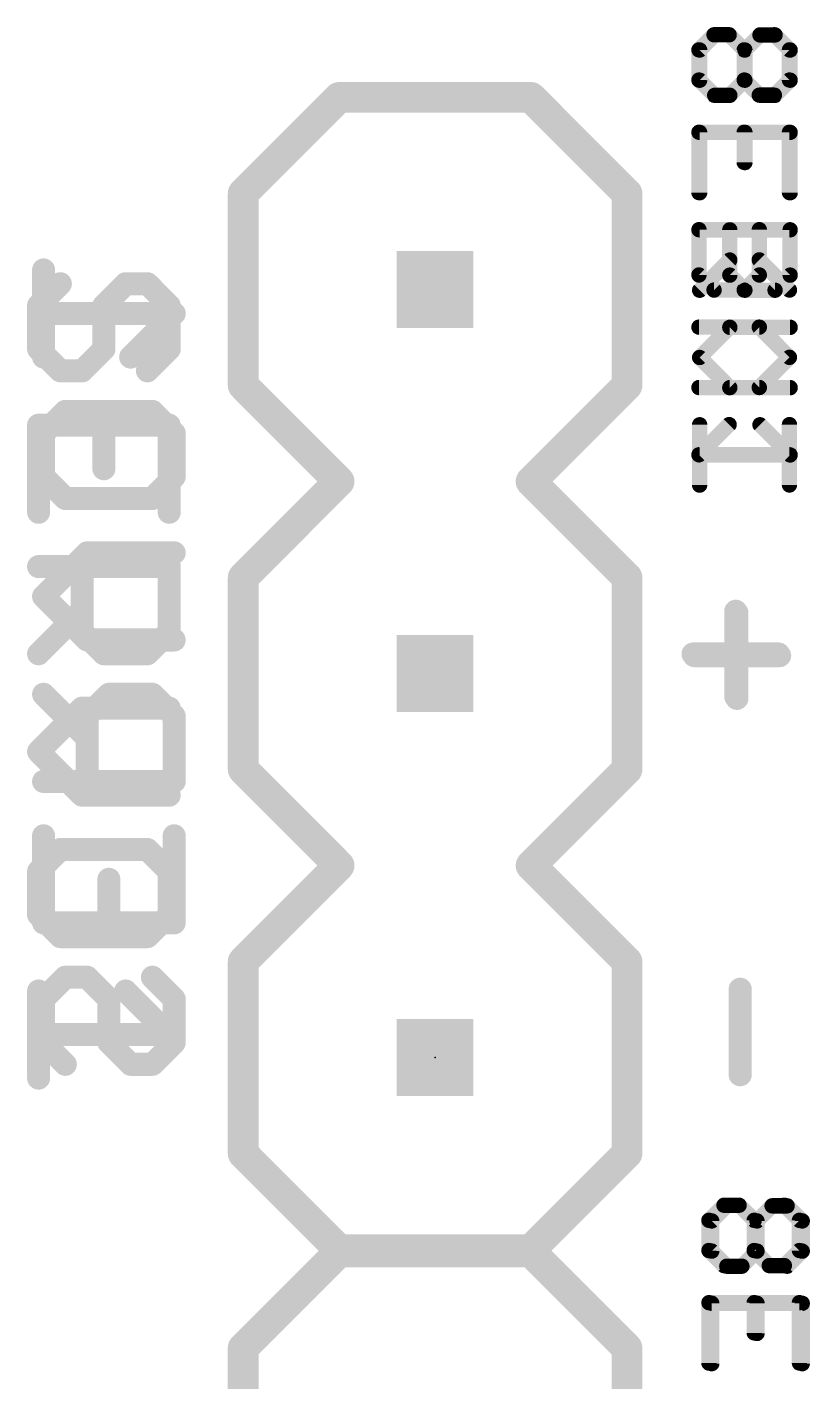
# Model space of a CAD drawing. Extents: x 0 to 100, y 1 to 103.
# Drawn here: x 0.3 to 5.48, y 59.11 to 68.07 of the extents above; entities that cross this region are included whole.
import ezdxf

# ---------------------------------------------------------------- set-up
doc = ezdxf.new("R2010")
doc.units = 0
for name, color, linetype in [('22', 253, 'CONTINUOUS'), ('24', 7, 'CONTINUOUS'), ('26', 253, 'CONTINUOUS'), ('27', 253, 'CONTINUOUS'), ('28', 253, 'CONTINUOUS'), ('52', 253, 'CONTINUOUS')]:
    doc.layers.add(name, color=color, linetype=linetype)

# ---------------------------------------------------------------- blocks, each defined once
blk = doc.blocks.new('RECT')
blk.add_solid([(-0.5, -0.5), (0.5, -0.5), (-0.5, 0.5), (0.5, 0.5)])

msp = doc.modelspace()

# ---------------------------------------------------------------- linework, layer by layer
at = {"layer": '22', "const_width": 0.2032}
for points in [[(2.365, 67.603), (1.73, 66.968)], [(3.635, 67.603), (2.365, 67.603)], [(4.27, 66.968), (3.635, 67.603)], [(1.73, 66.968), (1.73, 65.698)], [(4.27, 65.698), (4.27, 66.968)], [(1.73, 65.698), (2.365, 65.063)], [(3.635, 65.063), (4.27, 65.698)], [(2.365, 65.063), (1.73, 64.428)], [(4.27, 64.428), (3.635, 65.063)], [(1.73, 64.428), (1.73, 63.158)], [(4.27, 63.158), (4.27, 64.428)], [(1.73, 63.158), (2.365, 62.523)], [(3.635, 62.523), (4.27, 63.158)], [(2.365, 62.523), (1.73, 61.888)], [(4.27, 61.888), (3.635, 62.523)], [(1.73, 61.888), (1.73, 60.618)], [(4.27, 60.618), (4.27, 61.888)], [(2.365, 59.983), (1.73, 60.618)], [(4.27, 60.618), (3.635, 59.983)], [(2.365, 59.967), (1.73, 59.332)], [(3.635, 59.983), (2.365, 59.983)], [(3.635, 59.967), (2.365, 59.967)], [(4.27, 59.332), (3.635, 59.967)], [(1.73, 59.332), (1.73, 58.062)], [(4.27, 58.062), (4.27, 59.332)]]:
    msp.add_lwpolyline(points, dxfattribs=at)
at = {"layer": '22', "const_width": 0.1016}
for points in [[(2.365, 67.6538, 1), (2.365, 67.5522)], [(2.4009, 67.5671, 1), (2.3291, 67.6389)], [(3.6709, 67.6389, 1), (3.5991, 67.5671)], [(3.635, 67.5522, 1), (3.635, 67.6538)], [(1.7808, 66.968, 1), (1.6792, 66.968)], [(1.6941, 67.0039, 1), (1.7659, 66.9321)], [(4.3208, 66.968, 1), (4.2192, 66.968)], [(4.2341, 66.9321, 1), (4.3059, 67.0039)], [(1.7659, 65.7339, 1), (1.6941, 65.6621)], [(4.3059, 65.6621, 1), (4.2341, 65.7339)], [(1.6792, 65.698, 1), (1.7808, 65.698)], [(4.2192, 65.698, 1), (4.3208, 65.698)], [(2.4009, 65.0271, 1), (2.3291, 65.0989)], [(2.3291, 65.0271, 1), (2.4009, 65.0989)], [(3.6709, 65.0989, 1), (3.5991, 65.0271)], [(3.5991, 65.0989, 1), (3.6709, 65.0271)], [(1.7808, 64.428, 1), (1.6792, 64.428)], [(1.6941, 64.4639, 1), (1.7659, 64.3921)], [(4.3208, 64.428, 1), (4.2192, 64.428)], [(4.2341, 64.3921, 1), (4.3059, 64.4639)], [(1.7659, 63.1939, 1), (1.6941, 63.1221)], [(1.6792, 63.158, 1), (1.7808, 63.158)], [(4.2192, 63.158, 1), (4.3208, 63.158)], [(4.3059, 63.1221, 1), (4.2341, 63.1939)], [(2.4009, 62.4871, 1), (2.3291, 62.5589)], [(2.3291, 62.4871, 1), (2.4009, 62.5589)], [(3.6709, 62.5589, 1), (3.5991, 62.4871)], [(3.5991, 62.5589, 1), (3.6709, 62.4871)], [(1.7808, 61.888, 1), (1.6792, 61.888)], [(1.6941, 61.9239, 1), (1.7659, 61.8521)], [(4.3208, 61.888, 1), (4.2192, 61.888)], [(4.2341, 61.8521, 1), (4.3059, 61.9239)], [(1.7659, 60.6539, 1), (1.6941, 60.5821)], [(1.6792, 60.618, 1), (1.7808, 60.618)], [(4.2192, 60.618, 1), (4.3208, 60.618)], [(4.3059, 60.5821, 1), (4.2341, 60.6539)], [(2.365, 60.0338, 1), (2.365, 59.9322)], [(2.365, 60.0178, 1), (2.365, 59.9162)], [(2.3291, 59.9471, 1), (2.4009, 60.0189)], [(2.4009, 59.9311, 1), (2.3291, 60.0029)], [(3.5991, 60.0189, 1), (3.6709, 59.9471)], [(3.6709, 60.0029, 1), (3.5991, 59.9311)], [(3.635, 59.9322, 1), (3.635, 60.0338)], [(3.635, 59.9162, 1), (3.635, 60.0178)], [(1.7808, 59.332, 1), (1.6792, 59.332)], [(1.6941, 59.3679, 1), (1.7659, 59.2961)], [(4.3208, 59.332, 1), (4.2192, 59.332)], [(4.2341, 59.2961, 1), (4.3059, 59.3679)]]:
    msp.add_lwpolyline(points, format="xyb", dxfattribs=at)
at = {"layer": '24'}
msp.add_point((3, 61.253), dxfattribs=at)
at = {"layer": '26', "const_width": 0.1524}
for points in [[(0.4092, 65.8857), (0.4092, 66.4619)], [(1.2735, 66.1738), (0.4092, 66.1738)], [(0.9854, 65.8857), (1.2735, 66.1738)], [(0.4092, 65.3823), (0.5533, 65.5264)], [(0.5533, 65.5264), (1.1295, 65.5264)], [(1.1295, 65.5264), (1.2735, 65.3823)], [(0.4092, 65.0942), (0.4092, 65.3823)], [(1.2735, 65.3823), (1.2735, 65.0942)], [(0.5533, 64.9502), (0.4092, 65.0942)], [(1.2735, 65.0942), (1.1295, 64.9502)], [(1.1295, 64.9502), (0.5533, 64.9502)], [(0.4092, 64.3028), (0.6973, 64.5909)], [(0.6973, 64.5909), (1.2735, 64.5909)], [(0.6973, 64.0146), (0.4092, 64.3028)], [(1.2735, 64.0146), (0.6973, 64.0146)], [(0.6973, 63.3672), (0.4092, 63.6553)], [(0.8414, 63.6553), (0.6973, 63.5113)], [(1.1295, 63.6553), (0.8414, 63.6553)], [(1.2735, 63.5113), (1.1295, 63.6553)], [(0.6973, 63.5113), (0.6973, 63.0791)], [(1.2735, 63.0791), (1.2735, 63.5113)], [(0.4092, 63.0791), (1.2735, 63.0791)], [(0.4092, 62.1436), (0.4092, 62.7198)], [(1.2735, 62.7198), (1.2735, 62.1436)], [(0.8414, 62.1436), (0.8414, 62.4317)], [(1.2735, 62.1436), (0.4092, 62.1436)], [(0.5533, 61.7843), (0.4092, 61.6403)], [(0.6973, 61.7843), (0.5533, 61.7843)], [(0.8414, 61.6403), (0.6973, 61.7843)], [(1.1295, 61.7843), (1.2735, 61.6403)], [(0.4092, 61.6403), (0.4092, 61.3521)], [(0.8414, 61.3521), (0.8414, 61.6403)], [(1.2735, 61.6403), (1.2735, 61.3521)], [(0.4092, 61.3521), (0.5533, 61.2081)], [(0.9854, 61.2081), (0.8414, 61.3521)], [(1.2735, 61.3521), (1.1295, 61.2081)], [(1.1295, 61.2081), (0.9854, 61.2081)]]:
    msp.add_lwpolyline(points, dxfattribs=at)
at = {"layer": '26', "const_width": 0.0762}
for points in [[(0.4473, 66.4619, 1), (0.3711, 66.4619)], [(0.4092, 66.2119, 1), (0.4092, 66.1357)], [(1.3005, 66.1468, 1), (1.2466, 66.2007)], [(1.2735, 66.1357, 1), (1.2735, 66.2119)], [(0.9585, 65.9126, 1), (1.0124, 65.8587)], [(0.3711, 65.8857, 1), (0.4473, 65.8857)], [(0.5533, 65.5645, 1), (0.5533, 65.4883)], [(0.5802, 65.4994, 1), (0.5263, 65.5533)], [(1.1564, 65.5533, 1), (1.1025, 65.4994)], [(1.1295, 65.4883, 1), (1.1295, 65.5645)], [(0.4473, 65.3823, 1), (0.3711, 65.3823)], [(0.3823, 65.4093, 1), (0.4361, 65.3554)], [(1.3116, 65.3823, 1), (1.2354, 65.3823)], [(1.2466, 65.3554, 1), (1.3005, 65.4093)], [(0.4361, 65.1212, 1), (0.3823, 65.0673)], [(1.3005, 65.0673, 1), (1.2466, 65.1212)], [(0.3711, 65.0942, 1), (0.4473, 65.0942)], [(1.2354, 65.0942, 1), (1.3116, 65.0942)], [(0.5533, 64.9883, 1), (0.5533, 64.9121)], [(0.5263, 64.9232, 1), (0.5802, 64.9771)], [(1.1025, 64.9771, 1), (1.1564, 64.9232)], [(1.1295, 64.9121, 1), (1.1295, 64.9883)], [(0.6973, 64.629, 1), (0.6973, 64.5528)], [(0.7243, 64.5639, 1), (0.6704, 64.6178)], [(1.2735, 64.5528, 1), (1.2735, 64.629)], [(0.4361, 64.3297, 1), (0.3823, 64.2758)], [(0.3823, 64.3297, 1), (0.4361, 64.2758)], [(0.6973, 64.0527, 1), (0.6973, 63.9765)], [(0.6704, 63.9877, 1), (0.7243, 64.0416)], [(1.2735, 63.9765, 1), (1.2735, 64.0527)], [(0.4361, 63.6823, 1), (0.3823, 63.6284)], [(0.8414, 63.6934, 1), (0.8414, 63.6172)], [(0.8683, 63.6284, 1), (0.8144, 63.6823)], [(1.1564, 63.6823, 1), (1.1025, 63.6284)], [(1.1295, 63.6172, 1), (1.1295, 63.6934)], [(0.7354, 63.5113, 1), (0.6592, 63.5113)], [(0.6704, 63.5382, 1), (0.7243, 63.4843)], [(1.3116, 63.5113, 1), (1.2354, 63.5113)], [(1.2466, 63.4843, 1), (1.3005, 63.5382)], [(0.6704, 63.3403, 1), (0.7243, 63.3942)], [(0.4092, 63.1172, 1), (0.4092, 63.041)], [(0.6592, 63.0791, 1), (0.7354, 63.0791)], [(1.2354, 63.0791, 1), (1.3116, 63.0791)], [(1.2735, 63.041, 1), (1.2735, 63.1172)], [(0.4473, 62.7198, 1), (0.3711, 62.7198)], [(1.3116, 62.7198, 1), (1.2354, 62.7198)], [(0.8795, 62.4317, 1), (0.8033, 62.4317)], [(0.4092, 62.1817, 1), (0.4092, 62.1055)], [(1.2735, 62.1055, 1), (1.2735, 62.1817)], [(0.3711, 62.1436, 1), (0.4473, 62.1436)], [(0.8033, 62.1436, 1), (0.8795, 62.1436)], [(1.2354, 62.1436, 1), (1.3116, 62.1436)], [(0.5533, 61.8224, 1), (0.5533, 61.7462)], [(0.5802, 61.7574, 1), (0.5263, 61.8113)], [(0.7243, 61.8113, 1), (0.6704, 61.7574)], [(0.6973, 61.7462, 1), (0.6973, 61.8224)], [(1.1564, 61.8113, 1), (1.1025, 61.7574)], [(0.4473, 61.6403, 1), (0.3711, 61.6403)], [(0.3823, 61.6672, 1), (0.4361, 61.6133)], [(0.8795, 61.6403, 1), (0.8033, 61.6403)], [(0.8144, 61.6133, 1), (0.8683, 61.6672)], [(1.3116, 61.6403, 1), (1.2354, 61.6403)], [(1.2466, 61.6133, 1), (1.3005, 61.6672)], [(0.4361, 61.3791, 1), (0.3823, 61.3252)], [(0.3711, 61.3521, 1), (0.4473, 61.3521)], [(0.8683, 61.3791, 1), (0.8144, 61.3252)], [(0.8033, 61.3521, 1), (0.8795, 61.3521)], [(1.2354, 61.3521, 1), (1.3116, 61.3521)], [(1.3005, 61.3252, 1), (1.2466, 61.3791)], [(0.5263, 61.1811, 1), (0.5802, 61.235)], [(0.9854, 61.2462, 1), (0.9854, 61.17)], [(0.9585, 61.1811, 1), (1.0124, 61.235)], [(1.1025, 61.235, 1), (1.1564, 61.1811)], [(1.1295, 61.17, 1), (1.1295, 61.2462)]]:
    msp.add_lwpolyline(points, format="xyb", dxfattribs=at)
at = {"layer": '27'}
for points, const_width in [([(4.7508, 67.9164), (4.8506, 68.0162)], 0.1016), ([(5.1501, 68.0162), (5.0503, 67.9164)], 0.1016), ([(5.2499, 68.0162), (5.1501, 68.0162)], 0.1016), ([(5.3497, 67.9164), (5.2499, 68.0162)], 0.1016), ([(4.7508, 67.7167), (4.7508, 67.9164)], 0.1016), ([(5.0503, 67.9164), (5.0503, 67.7167)], 0.1016), ([(5.3497, 67.7167), (5.3497, 67.9164)], 0.1016), ([(4.8506, 67.6169), (4.7508, 67.7167)], 0.1016), ([(5.0503, 67.7167), (4.9504, 67.6169)], 0.1016), ([(5.2499, 67.6169), (5.3497, 67.7167)], 0.1016), ([(4.9504, 67.6169), (4.8506, 67.6169)], 0.1016), ([(5.3497, 67.3717), (4.7508, 67.3717)], 0.1016), ([(4.7508, 67.3717), (4.7508, 66.9724)], 0.1016), ([(5.0503, 67.3717), (5.0503, 67.172)], 0.1016), ([(5.3497, 66.9724), (5.3497, 67.3717)], 0.1016), ([(4.7508, 66.7271), (5.3497, 66.7271)], 0.1016), ([(4.9504, 66.4276), (4.9504, 66.7271)], 0.1016), ([(5.3497, 66.7271), (5.3497, 66.4276)], 0.1016), ([(4.9504, 66.5275), (4.7508, 66.3278)], 0.1016), ([(0.3762, 66.2267), (0.5203, 66.3708)], 0.1524), ([(0.9524, 66.3708), (0.8084, 66.2267)], 0.1524), ([(1.0965, 66.3708), (0.9524, 66.3708)], 0.1524), ([(1.2405, 66.2267), (1.0965, 66.3708)], 0.1524), ([(5.0503, 66.3278), (4.9504, 66.4276)], 0.1016), ([(5.3497, 66.4276), (5.2499, 66.3278)], 0.1016), ([(5.2499, 66.3278), (5.0503, 66.3278)], 0.1016), ([(0.3762, 65.9386), (0.3762, 66.2267)], 0.1524), ([(0.8084, 66.2267), (0.8084, 65.9386)], 0.1524), ([(1.2405, 65.9386), (1.2405, 66.2267)], 0.1524), ([(4.9504, 66.0825), (4.7508, 65.8829)], 0.1016), ([(5.3497, 66.0825), (4.9504, 66.0825)], 0.1016), ([(0.5203, 65.7946), (0.3762, 65.9386)], 0.1524), ([(0.8084, 65.9386), (0.6643, 65.7946)], 0.1524), ([(1.0965, 65.7946), (1.2405, 65.9386)], 0.1524), ([(0.6643, 65.7946), (0.5203, 65.7946)], 0.1524), ([(4.7508, 65.8829), (4.9504, 65.6833)], 0.1016), ([(4.9504, 65.6833), (5.3497, 65.6833)], 0.1016), ([(1.2405, 65.4353), (0.3762, 65.4353)], 0.1524), ([(0.3762, 65.4353), (0.3762, 64.8591)], 0.1524), ([(0.8084, 65.4353), (0.8084, 65.1472)], 0.1524), ([(1.2405, 64.8591), (1.2405, 65.4353)], 0.1524), ([(4.7508, 65.438), (4.7508, 65.0387)], 0.1016), ([(5.1501, 65.438), (5.3497, 65.2384)], 0.1016), ([(5.3497, 65.2384), (4.7508, 65.2384)], 0.1016), ([(0.3762, 64.4998), (1.2405, 64.4998)], 0.1524), ([(0.6643, 64.0676), (0.6643, 64.4998)], 0.1524), ([(1.2405, 64.4998), (1.2405, 64.0676)], 0.1524), ([(0.6643, 64.2117), (0.3762, 63.9235)], 0.1524), ([(4.9896, 63.6392), (4.9896, 64.2048)], 0.1524), ([(0.8084, 63.9235), (0.6643, 64.0676)], 0.1524), ([(1.2405, 64.0676), (1.0965, 63.9235)], 0.1524), ([(1.0965, 63.9235), (0.8084, 63.9235)], 0.1524), ([(4.7069, 63.922), (5.2724, 63.922)], 0.1524), ([(0.6643, 63.5642), (0.3762, 63.2761)], 0.1524), ([(1.2405, 63.5642), (0.6643, 63.5642)], 0.1524), ([(0.3762, 63.2761), (0.6643, 62.988)], 0.1524), ([(0.6643, 62.988), (1.2405, 62.988)], 0.1524), ([(0.5203, 62.6287), (0.3762, 62.4847)], 0.1524), ([(1.0965, 62.6287), (0.5203, 62.6287)], 0.1524), ([(1.2405, 62.4847), (1.0965, 62.6287)], 0.1524), ([(0.3762, 62.4847), (0.3762, 62.1966)], 0.1524), ([(1.2405, 62.1966), (1.2405, 62.4847)], 0.1524), ([(0.3762, 62.1966), (0.5203, 62.0525)], 0.1524), ([(1.0965, 62.0525), (1.2405, 62.1966)], 0.1524), ([(0.5203, 62.0525), (1.0965, 62.0525)], 0.1524), ([(0.3762, 61.6932), (0.3762, 61.117)], 0.1524), ([(0.9524, 61.6932), (1.2405, 61.4051)], 0.1524), ([(5.0196, 61.1392), (5.0196, 61.7048)], 0.1524), ([(1.2405, 61.4051), (0.3762, 61.4051)], 0.1524), ([(4.8308, 60.1724), (4.9306, 60.2722)], 0.1016), ([(5.2301, 60.2722), (5.1303, 60.1724)], 0.1016), ([(5.3299, 60.2722), (5.2301, 60.2722)], 0.1016), ([(5.4297, 60.1724), (5.3299, 60.2722)], 0.1016), ([(4.8308, 59.9727), (4.8308, 60.1724)], 0.1016), ([(5.1303, 60.1724), (5.1303, 59.9727)], 0.1016), ([(5.4297, 59.9727), (5.4297, 60.1724)], 0.1016), ([(4.9306, 59.8729), (4.8308, 59.9727)], 0.1016), ([(5.1303, 59.9727), (5.0304, 59.8729)], 0.1016), ([(5.3299, 59.8729), (5.4297, 59.9727)], 0.1016), ([(5.0304, 59.8729), (4.9306, 59.8729)], 0.1016), ([(5.4297, 59.6277), (4.8308, 59.6277)], 0.1016), ([(4.8308, 59.6277), (4.8308, 59.2284)], 0.1016), ([(5.1303, 59.6277), (5.1303, 59.428)], 0.1016), ([(5.4297, 59.2284), (5.4297, 59.6277)], 0.1016)]:
    msp.add_lwpolyline(points, dxfattribs=dict(at, const_width=const_width))
for points, const_width in [([(4.8686, 67.9982, 1), (4.8327, 68.0342)], 0.0508), ([(5.1501, 68.0416, 1), (5.1501, 67.9908)], 0.0508), ([(5.168, 67.9982, 1), (5.1321, 68.0342)], 0.0508), ([(5.2679, 68.0342, 1), (5.2319, 67.9982)], 0.0508), ([(5.2499, 67.9908, 1), (5.2499, 68.0416)], 0.0508), ([(4.7762, 67.9164, 1), (4.7254, 67.9164)], 0.0508), ([(4.7328, 67.9343, 1), (4.7688, 67.8984)], 0.0508), ([(5.0757, 67.9164, 1), (5.0249, 67.9164)], 0.0508), ([(5.0323, 67.9343, 1), (5.0682, 67.8984)], 0.0508), ([(5.3751, 67.9164, 1), (5.3243, 67.9164)], 0.0508), ([(5.3317, 67.8984, 1), (5.3677, 67.9343)], 0.0508), ([(4.7688, 67.7347, 1), (4.7328, 67.6988)], 0.0508), ([(4.7254, 67.7167, 1), (4.7762, 67.7167)], 0.0508), ([(5.0249, 67.7167, 1), (5.0757, 67.7167)], 0.0508), ([(5.0682, 67.6988, 1), (5.0323, 67.7347)], 0.0508), ([(5.3243, 67.7167, 1), (5.3751, 67.7167)], 0.0508), ([(5.3677, 67.6988, 1), (5.3317, 67.7347)], 0.0508), ([(4.8506, 67.6423, 1), (4.8506, 67.5915)], 0.0508), ([(4.8327, 67.599, 1), (4.8686, 67.6349)], 0.0508), ([(4.9325, 67.6349, 1), (4.9684, 67.599)], 0.0508), ([(4.9504, 67.5915, 1), (4.9504, 67.6423)], 0.0508), ([(5.2319, 67.6349, 1), (5.2679, 67.599)], 0.0508), ([(4.7508, 67.3971, 1), (4.7508, 67.3462)], 0.0508), ([(4.7762, 67.3717, 1), (4.7254, 67.3717)], 0.0508), ([(5.0757, 67.3717, 1), (5.0249, 67.3717)], 0.0508), ([(5.3751, 67.3717, 1), (5.3243, 67.3717)], 0.0508), ([(5.3497, 67.3462, 1), (5.3497, 67.3971)], 0.0508), ([(5.0249, 67.172, 1), (5.0757, 67.172)], 0.0508), ([(4.7254, 66.9724, 1), (4.7762, 66.9724)], 0.0508), ([(5.3243, 66.9724, 1), (5.3751, 66.9724)], 0.0508), ([(4.7508, 66.7525, 1), (4.7508, 66.7017)], 0.0508), ([(4.9758, 66.7271, 1), (4.925, 66.7271)], 0.0508), ([(5.3751, 66.7271, 1), (5.3243, 66.7271)], 0.0508), ([(5.3497, 66.7017, 1), (5.3497, 66.7525)], 0.0508), ([(4.9684, 66.5095, 1), (4.9325, 66.5454)], 0.0508), ([(0.5472, 66.3439, 1), (0.4933, 66.3977)], 0.0762), ([(0.9524, 66.4089, 1), (0.9524, 66.3327)], 0.0762), ([(0.9794, 66.3439, 1), (0.9255, 66.3977)], 0.0762), ([(1.1234, 66.3977, 1), (1.0695, 66.3439)], 0.0762), ([(1.0965, 66.3327, 1), (1.0965, 66.4089)], 0.0762), ([(4.925, 66.4276, 1), (4.9758, 66.4276)], 0.0508), ([(4.9684, 66.4456, 1), (4.9325, 66.4097)], 0.0508), ([(5.3243, 66.4276, 1), (5.3751, 66.4276)], 0.0508), ([(5.3677, 66.4097, 1), (5.3317, 66.4456)], 0.0508), ([(4.7328, 66.3458, 1), (4.7688, 66.3099)], 0.0508), ([(5.0503, 66.3532, 1), (5.0503, 66.3024)], 0.0508), ([(5.0323, 66.3099, 1), (5.0682, 66.3458)], 0.0508), ([(5.2319, 66.3458, 1), (5.2679, 66.3099)], 0.0508), ([(5.2499, 66.3024, 1), (5.2499, 66.3532)], 0.0508), ([(0.4143, 66.2267, 1), (0.3381, 66.2267)], 0.0762), ([(0.3493, 66.2537, 1), (0.4031, 66.1998)], 0.0762), ([(0.7814, 66.2537, 1), (0.8353, 66.1998)], 0.0762), ([(0.8465, 66.2267, 1), (0.7703, 66.2267)], 0.0762), ([(1.2786, 66.2267, 1), (1.2024, 66.2267)], 0.0762), ([(1.2136, 66.1998, 1), (1.2675, 66.2537)], 0.0762), ([(4.9504, 66.108, 1), (4.9504, 66.0571)], 0.0508), ([(4.9684, 66.0646, 1), (4.9325, 66.1005)], 0.0508), ([(5.3497, 66.0571, 1), (5.3497, 66.108)], 0.0508), ([(0.4031, 65.9656, 1), (0.3493, 65.9117)], 0.0762), ([(0.3381, 65.9386, 1), (0.4143, 65.9386)], 0.0762), ([(0.7703, 65.9386, 1), (0.8465, 65.9386)], 0.0762), ([(0.8353, 65.9117, 1), (0.7814, 65.9656)], 0.0762), ([(1.2024, 65.9386, 1), (1.2786, 65.9386)], 0.0762), ([(1.2675, 65.9117, 1), (1.2136, 65.9656)], 0.0762), ([(0.5203, 65.8327, 1), (0.5203, 65.7565)], 0.0762), ([(0.4933, 65.7676, 1), (0.5472, 65.8215)], 0.0762), ([(0.6374, 65.8215, 1), (0.6913, 65.7676)], 0.0762), ([(0.6643, 65.7565, 1), (0.6643, 65.8327)], 0.0762), ([(1.0695, 65.8215, 1), (1.1234, 65.7676)], 0.0762), ([(4.7688, 65.9009, 1), (4.7328, 65.865)], 0.0508), ([(4.7328, 65.9009, 1), (4.7688, 65.865)], 0.0508), ([(4.9504, 65.7087, 1), (4.9504, 65.6579)], 0.0508), ([(4.9325, 65.6653, 1), (4.9684, 65.7012)], 0.0508), ([(5.3497, 65.6579, 1), (5.3497, 65.7087)], 0.0508), ([(0.3762, 65.4734, 1), (0.3762, 65.3972)], 0.0762), ([(0.4143, 65.4353, 1), (0.3381, 65.4353)], 0.0762), ([(0.8465, 65.4353, 1), (0.7703, 65.4353)], 0.0762), ([(1.2786, 65.4353, 1), (1.2024, 65.4353)], 0.0762), ([(1.2405, 65.3972, 1), (1.2405, 65.4734)], 0.0762), ([(4.7762, 65.438, 1), (4.7254, 65.438)], 0.0508), ([(5.168, 65.456, 1), (5.1321, 65.42)], 0.0508), ([(4.7508, 65.2638, 1), (4.7508, 65.213)], 0.0508), ([(5.3317, 65.2204, 1), (5.3677, 65.2563)], 0.0508), ([(5.3497, 65.213, 1), (5.3497, 65.2638)], 0.0508), ([(0.7703, 65.1472, 1), (0.8465, 65.1472)], 0.0762), ([(4.7254, 65.0387, 1), (4.7762, 65.0387)], 0.0508), ([(0.3381, 64.8591, 1), (0.4143, 64.8591)], 0.0762), ([(1.2024, 64.8591, 1), (1.2786, 64.8591)], 0.0762), ([(0.3762, 64.5379, 1), (0.3762, 64.4617)], 0.0762), ([(0.7024, 64.4998, 1), (0.6262, 64.4998)], 0.0762), ([(1.2786, 64.4998, 1), (1.2024, 64.4998)], 0.0762), ([(1.2405, 64.4617, 1), (1.2405, 64.5379)], 0.0762), ([(0.6913, 64.1847, 1), (0.6374, 64.2386)], 0.0762), ([(5.0277, 64.2048, 1), (4.9515, 64.2048)], 0.0762), ([(0.6262, 64.0676, 1), (0.7024, 64.0676)], 0.0762), ([(0.6913, 64.0945, 1), (0.6374, 64.0407)], 0.0762), ([(1.2024, 64.0676, 1), (1.2786, 64.0676)], 0.0762), ([(1.2675, 64.0407, 1), (1.2136, 64.0945)], 0.0762), ([(0.3493, 63.9505, 1), (0.4031, 63.8966)], 0.0762), ([(0.8084, 63.9616, 1), (0.8084, 63.8854)], 0.0762), ([(0.7814, 63.8966, 1), (0.8353, 63.9505)], 0.0762), ([(1.0695, 63.9505, 1), (1.1234, 63.8966)], 0.0762), ([(1.0965, 63.8854, 1), (1.0965, 63.9616)], 0.0762), ([(4.7069, 63.9601, 1), (4.7069, 63.8839)], 0.0762), ([(5.2724, 63.8839, 1), (5.2724, 63.9601)], 0.0762), ([(0.6643, 63.6023, 1), (0.6643, 63.5261)], 0.0762), ([(0.6913, 63.5373, 1), (0.6374, 63.5912)], 0.0762), ([(1.2405, 63.5261, 1), (1.2405, 63.6023)], 0.0762), ([(4.9515, 63.6392, 1), (5.0277, 63.6392)], 0.0762), ([(0.4031, 63.3031, 1), (0.3493, 63.2492)], 0.0762), ([(0.3493, 63.3031, 1), (0.4031, 63.2492)], 0.0762), ([(0.6643, 63.0261, 1), (0.6643, 62.9499)], 0.0762), ([(0.6374, 62.9611, 1), (0.6913, 63.015)], 0.0762), ([(1.2405, 62.9499, 1), (1.2405, 63.0261)], 0.0762), ([(0.5203, 62.6668, 1), (0.5203, 62.5906)], 0.0762), ([(0.5472, 62.6018, 1), (0.4933, 62.6557)], 0.0762), ([(1.1234, 62.6557, 1), (1.0695, 62.6018)], 0.0762), ([(1.0965, 62.5906, 1), (1.0965, 62.6668)], 0.0762), ([(0.4143, 62.4847, 1), (0.3381, 62.4847)], 0.0762), ([(0.3493, 62.5116, 1), (0.4031, 62.4577)], 0.0762), ([(1.2786, 62.4847, 1), (1.2024, 62.4847)], 0.0762), ([(1.2136, 62.4577, 1), (1.2675, 62.5116)], 0.0762), ([(0.4031, 62.2235, 1), (0.3493, 62.1696)], 0.0762), ([(0.3381, 62.1966, 1), (0.4143, 62.1966)], 0.0762), ([(1.2024, 62.1966, 1), (1.2786, 62.1966)], 0.0762), ([(1.2675, 62.1696, 1), (1.2136, 62.2235)], 0.0762), ([(0.5203, 62.0906, 1), (0.5203, 62.0144)], 0.0762), ([(0.4933, 62.0256, 1), (0.5472, 62.0794)], 0.0762), ([(1.0695, 62.0794, 1), (1.1234, 62.0256)], 0.0762), ([(1.0965, 62.0144, 1), (1.0965, 62.0906)], 0.0762), ([(0.4143, 61.6932, 1), (0.3381, 61.6932)], 0.0762), ([(0.9794, 61.7201, 1), (0.9255, 61.6663)], 0.0762), ([(5.0577, 61.7048, 1), (4.9815, 61.7048)], 0.0762), ([(0.3762, 61.4432, 1), (0.3762, 61.367)], 0.0762), ([(1.2136, 61.3782, 1), (1.2675, 61.432)], 0.0762), ([(1.2405, 61.367, 1), (1.2405, 61.4432)], 0.0762), ([(0.3381, 61.117, 1), (0.4143, 61.117)], 0.0762), ([(4.9815, 61.1392, 1), (5.0577, 61.1392)], 0.0762), ([(4.9486, 60.2542, 1), (4.9127, 60.2902)], 0.0508), ([(5.2301, 60.2976, 1), (5.2301, 60.2468)], 0.0508), ([(5.248, 60.2542, 1), (5.2121, 60.2902)], 0.0508), ([(5.3479, 60.2902, 1), (5.3119, 60.2542)], 0.0508), ([(5.3299, 60.2468, 1), (5.3299, 60.2976)], 0.0508), ([(4.8562, 60.1724, 1), (4.8054, 60.1724)], 0.0508), ([(4.8128, 60.1903, 1), (4.8488, 60.1544)], 0.0508), ([(5.1557, 60.1724, 1), (5.1049, 60.1724)], 0.0508), ([(5.1123, 60.1903, 1), (5.1482, 60.1544)], 0.0508), ([(5.4551, 60.1724, 1), (5.4043, 60.1724)], 0.0508), ([(5.4117, 60.1544, 1), (5.4477, 60.1903)], 0.0508), ([(4.8488, 59.9907, 1), (4.8128, 59.9548)], 0.0508), ([(4.8054, 59.9727, 1), (4.8562, 59.9727)], 0.0508), ([(5.1049, 59.9727, 1), (5.1557, 59.9727)], 0.0508), ([(5.1482, 59.9548, 1), (5.1123, 59.9907)], 0.0508), ([(5.4043, 59.9727, 1), (5.4551, 59.9727)], 0.0508), ([(5.4477, 59.9548, 1), (5.4117, 59.9907)], 0.0508), ([(4.9306, 59.8983, 1), (4.9306, 59.8475)], 0.0508), ([(4.9127, 59.855, 1), (4.9486, 59.8909)], 0.0508), ([(5.0125, 59.8909, 1), (5.0484, 59.855)], 0.0508), ([(5.0304, 59.8475, 1), (5.0304, 59.8983)], 0.0508), ([(5.3119, 59.8909, 1), (5.3479, 59.855)], 0.0508), ([(4.8308, 59.6531, 1), (4.8308, 59.6023)], 0.0508), ([(4.8562, 59.6277, 1), (4.8054, 59.6277)], 0.0508), ([(5.1557, 59.6277, 1), (5.1049, 59.6277)], 0.0508), ([(5.4551, 59.6277, 1), (5.4043, 59.6277)], 0.0508), ([(5.4297, 59.6023, 1), (5.4297, 59.6531)], 0.0508), ([(5.1049, 59.428, 1), (5.1557, 59.428)], 0.0508), ([(4.8054, 59.2284, 1), (4.8562, 59.2284)], 0.0508), ([(5.4043, 59.2284, 1), (5.4551, 59.2284)], 0.0508)]:
    msp.add_lwpolyline(points, format="xyb", dxfattribs=dict(at, const_width=const_width))
at = {"layer": '28'}
for points, const_width in [([(4.7463, 67.9174), (4.8461, 68.0172)], 0.1016), ([(4.8461, 68.0172), (4.9459, 68.0172)], 0.1016), ([(4.9459, 68.0172), (5.0457, 67.9174)], 0.1016), ([(5.3452, 67.9174), (5.2454, 68.0172)], 0.1016), ([(4.7463, 67.7177), (4.7463, 67.9174)], 0.1016), ([(5.0457, 67.9174), (5.0457, 67.7177)], 0.1016), ([(5.3452, 67.7177), (5.3452, 67.9174)], 0.1016), ([(4.8461, 67.6179), (4.7463, 67.7177)], 0.1016), ([(5.0457, 67.7177), (5.1456, 67.6179)], 0.1016), ([(5.2454, 67.6179), (5.3452, 67.7177)], 0.1016), ([(5.1456, 67.6179), (5.2454, 67.6179)], 0.1016), ([(4.7463, 66.9734), (4.7463, 67.3727)], 0.1016), ([(4.7463, 67.3727), (5.3452, 67.3727)], 0.1016), ([(5.0457, 67.3727), (5.0457, 67.173)], 0.1016), ([(5.3452, 67.3727), (5.3452, 66.9734)], 0.1016), ([(5.3452, 66.7281), (4.7463, 66.7281)], 0.1016), ([(4.7463, 66.7281), (4.7463, 66.4286)], 0.1016), ([(5.1456, 66.4286), (5.1456, 66.7281)], 0.1016), ([(5.1456, 66.5285), (5.3452, 66.3288)], 0.1016), ([(4.7463, 66.4286), (4.8461, 66.3288)], 0.1016), ([(5.0457, 66.3288), (5.1456, 66.4286)], 0.1016), ([(4.8461, 66.3288), (5.0457, 66.3288)], 0.1016), ([(4.7463, 66.0836), (5.1456, 66.0836)], 0.1016), ([(5.1456, 66.0836), (5.3452, 65.8839)], 0.1016), ([(5.3452, 65.8839), (5.1456, 65.6843)], 0.1016), ([(5.1456, 65.6843), (4.7463, 65.6843)], 0.1016), ([(4.9459, 65.439), (4.7463, 65.2394)], 0.1016), ([(5.3452, 65.439), (5.3452, 65.0397)], 0.1016), ([(4.7463, 65.2394), (5.3452, 65.2394)], 0.1016), ([(4.9976, 64.1938), (4.9976, 63.6283)], 0.1524), ([(4.7149, 63.911), (5.2804, 63.911)], 0.1524), ([(5.0186, 61.7048), (5.0186, 61.1393)], 0.1524), ([(4.8123, 60.1764), (4.9121, 60.2762)], 0.1016), ([(4.9121, 60.2762), (5.0119, 60.2762)], 0.1016), ([(5.0119, 60.2762), (5.1117, 60.1764)], 0.1016), ([(5.4112, 60.1764), (5.3114, 60.2762)], 0.1016), ([(4.8123, 59.9767), (4.8123, 60.1764)], 0.1016), ([(5.1117, 60.1764), (5.1117, 59.9767)], 0.1016), ([(5.4112, 59.9767), (5.4112, 60.1764)], 0.1016), ([(4.9121, 59.8769), (4.8123, 59.9767)], 0.1016), ([(5.1117, 59.9767), (5.2116, 59.8769)], 0.1016), ([(5.3114, 59.8769), (5.4112, 59.9767)], 0.1016), ([(5.2116, 59.8769), (5.3114, 59.8769)], 0.1016), ([(4.8123, 59.2324), (4.8123, 59.6317)], 0.1016), ([(4.8123, 59.6317), (5.4112, 59.6317)], 0.1016), ([(5.1117, 59.6317), (5.1117, 59.432)], 0.1016), ([(5.4112, 59.6317), (5.4112, 59.2324)], 0.1016)]:
    msp.add_lwpolyline(points, dxfattribs=dict(at, const_width=const_width))
for points, const_width in [([(4.8461, 68.0426, 1), (4.8461, 67.9918)], 0.0508), ([(4.8641, 67.9992, 1), (4.8281, 68.0352)], 0.0508), ([(4.9639, 68.0352, 1), (4.928, 67.9992)], 0.0508), ([(4.9459, 67.9918, 1), (4.9459, 68.0426)], 0.0508), ([(5.2633, 68.0352, 1), (5.2274, 67.9992)], 0.0508), ([(4.7717, 67.9174, 1), (4.7209, 67.9174)], 0.0508), ([(4.7283, 67.9353, 1), (4.7643, 67.8994)], 0.0508), ([(5.0711, 67.9174, 1), (5.0203, 67.9174)], 0.0508), ([(5.0278, 67.8994, 1), (5.0637, 67.9353)], 0.0508), ([(5.3706, 67.9174, 1), (5.3198, 67.9174)], 0.0508), ([(5.3272, 67.8994, 1), (5.3632, 67.9353)], 0.0508), ([(4.7643, 67.7357, 1), (4.7283, 67.6998)], 0.0508), ([(4.7209, 67.7177, 1), (4.7717, 67.7177)], 0.0508), ([(5.0203, 67.7177, 1), (5.0711, 67.7177)], 0.0508), ([(5.0637, 67.7357, 1), (5.0278, 67.6998)], 0.0508), ([(5.3198, 67.7177, 1), (5.3706, 67.7177)], 0.0508), ([(5.3632, 67.6998, 1), (5.3272, 67.7357)], 0.0508), ([(4.8281, 67.6, 1), (4.8641, 67.6359)], 0.0508), ([(5.1456, 67.6433, 1), (5.1456, 67.5925)], 0.0508), ([(5.1276, 67.6, 1), (5.1635, 67.6359)], 0.0508), ([(5.2274, 67.6359, 1), (5.2633, 67.6)], 0.0508), ([(5.2454, 67.5925, 1), (5.2454, 67.6433)], 0.0508), ([(4.7717, 67.3727, 1), (4.7209, 67.3727)], 0.0508), ([(4.7463, 67.3981, 1), (4.7463, 67.3473)], 0.0508), ([(5.0711, 67.3727, 1), (5.0203, 67.3727)], 0.0508), ([(5.3706, 67.3727, 1), (5.3198, 67.3727)], 0.0508), ([(5.3452, 67.3473, 1), (5.3452, 67.3981)], 0.0508), ([(5.0203, 67.173, 1), (5.0711, 67.173)], 0.0508), ([(4.7209, 66.9734, 1), (4.7717, 66.9734)], 0.0508), ([(5.3198, 66.9734, 1), (5.3706, 66.9734)], 0.0508), ([(4.7463, 66.7535, 1), (4.7463, 66.7027)], 0.0508), ([(4.7717, 66.7281, 1), (4.7209, 66.7281)], 0.0508), ([(5.171, 66.7281, 1), (5.1202, 66.7281)], 0.0508), ([(5.3452, 66.7027, 1), (5.3452, 66.7535)], 0.0508), ([(5.1635, 66.5464, 1), (5.1276, 66.5105)], 0.0508), ([(4.7643, 66.4466, 1), (4.7283, 66.4107)], 0.0508), ([(4.7209, 66.4286, 1), (4.7717, 66.4286)], 0.0508), ([(5.1202, 66.4286, 1), (5.171, 66.4286)], 0.0508), ([(5.1635, 66.4107, 1), (5.1276, 66.4466)], 0.0508), ([(4.8461, 66.3542, 1), (4.8461, 66.3034)], 0.0508), ([(4.8281, 66.3109, 1), (4.8641, 66.3468)], 0.0508), ([(5.0278, 66.3468, 1), (5.0637, 66.3109)], 0.0508), ([(5.0457, 66.3034, 1), (5.0457, 66.3542)], 0.0508), ([(5.3272, 66.3109, 1), (5.3632, 66.3468)], 0.0508), ([(4.7463, 66.109, 1), (4.7463, 66.0581)], 0.0508), ([(5.1635, 66.1015, 1), (5.1276, 66.0656)], 0.0508), ([(5.1456, 66.0581, 1), (5.1456, 66.109)], 0.0508), ([(5.3632, 65.866, 1), (5.3272, 65.9019)], 0.0508), ([(5.3272, 65.866, 1), (5.3632, 65.9019)], 0.0508), ([(4.7463, 65.7097, 1), (4.7463, 65.6589)], 0.0508), ([(5.1276, 65.7022, 1), (5.1635, 65.6663)], 0.0508), ([(5.1456, 65.6589, 1), (5.1456, 65.7097)], 0.0508), ([(4.9639, 65.421, 1), (4.928, 65.457)], 0.0508), ([(5.3706, 65.439, 1), (5.3198, 65.439)], 0.0508), ([(4.7463, 65.2648, 1), (4.7463, 65.214)], 0.0508), ([(4.7283, 65.2573, 1), (4.7643, 65.2214)], 0.0508), ([(5.3452, 65.214, 1), (5.3452, 65.2648)], 0.0508), ([(5.3198, 65.0397, 1), (5.3706, 65.0397)], 0.0508), ([(5.0357, 64.1938, 1), (4.9595, 64.1938)], 0.0762), ([(4.7149, 63.9491, 1), (4.7149, 63.8729)], 0.0762), ([(5.2804, 63.8729, 1), (5.2804, 63.9491)], 0.0762), ([(4.9595, 63.6283, 1), (5.0357, 63.6283)], 0.0762), ([(5.0567, 61.7048, 1), (4.9805, 61.7048)], 0.0762), ([(4.9805, 61.1393, 1), (5.0567, 61.1393)], 0.0762), ([(4.9121, 60.3016, 1), (4.9121, 60.2508)], 0.0508), ([(4.9301, 60.2582, 1), (4.8941, 60.2942)], 0.0508), ([(5.0299, 60.2942, 1), (4.994, 60.2582)], 0.0508), ([(5.0119, 60.2508, 1), (5.0119, 60.3016)], 0.0508), ([(5.3293, 60.2942, 1), (5.2934, 60.2582)], 0.0508), ([(4.8377, 60.1764, 1), (4.7869, 60.1764)], 0.0508), ([(4.7943, 60.1943, 1), (4.8303, 60.1584)], 0.0508), ([(5.1371, 60.1764, 1), (5.0863, 60.1764)], 0.0508), ([(5.0938, 60.1584, 1), (5.1297, 60.1943)], 0.0508), ([(5.4366, 60.1764, 1), (5.3858, 60.1764)], 0.0508), ([(5.3932, 60.1584, 1), (5.4292, 60.1943)], 0.0508), ([(4.8303, 59.9947, 1), (4.7943, 59.9588)], 0.0508), ([(4.7869, 59.9767, 1), (4.8377, 59.9767)], 0.0508), ([(5.0863, 59.9767, 1), (5.1371, 59.9767)], 0.0508), ([(5.1297, 59.9947, 1), (5.0938, 59.9588)], 0.0508), ([(5.3858, 59.9767, 1), (5.4366, 59.9767)], 0.0508), ([(5.4292, 59.9588, 1), (5.3932, 59.9947)], 0.0508), ([(4.8941, 59.859, 1), (4.9301, 59.8949)], 0.0508), ([(5.2116, 59.9023, 1), (5.2116, 59.8515)], 0.0508), ([(5.1936, 59.859, 1), (5.2295, 59.8949)], 0.0508), ([(5.2934, 59.8949, 1), (5.3293, 59.859)], 0.0508), ([(5.3114, 59.8515, 1), (5.3114, 59.9023)], 0.0508), ([(4.8377, 59.6317, 1), (4.7869, 59.6317)], 0.0508), ([(4.8123, 59.657, 1), (4.8123, 59.6063)], 0.0508), ([(5.1371, 59.6317, 1), (5.0863, 59.6317)], 0.0508), ([(5.4366, 59.6317, 1), (5.3858, 59.6317)], 0.0508), ([(5.4112, 59.6063, 1), (5.4112, 59.657)], 0.0508), ([(5.0863, 59.432, 1), (5.1371, 59.432)], 0.0508), ([(4.7869, 59.2324, 1), (4.8377, 59.2324)], 0.0508), ([(5.3858, 59.2324, 1), (5.4366, 59.2324)], 0.0508)]:
    msp.add_lwpolyline(points, format="xyb", dxfattribs=dict(at, const_width=const_width))

# ---------------------------------------------------------------- block references
at = {"layer": '52', "xscale": 0.508, "yscale": 0.508, "rotation": 90}
for p in [(3, 66.333), (3, 63.793), (3, 61.253)]:
    msp.add_blockref('RECT', p, dxfattribs=at)

doc.saveas('drawing.dxf')
